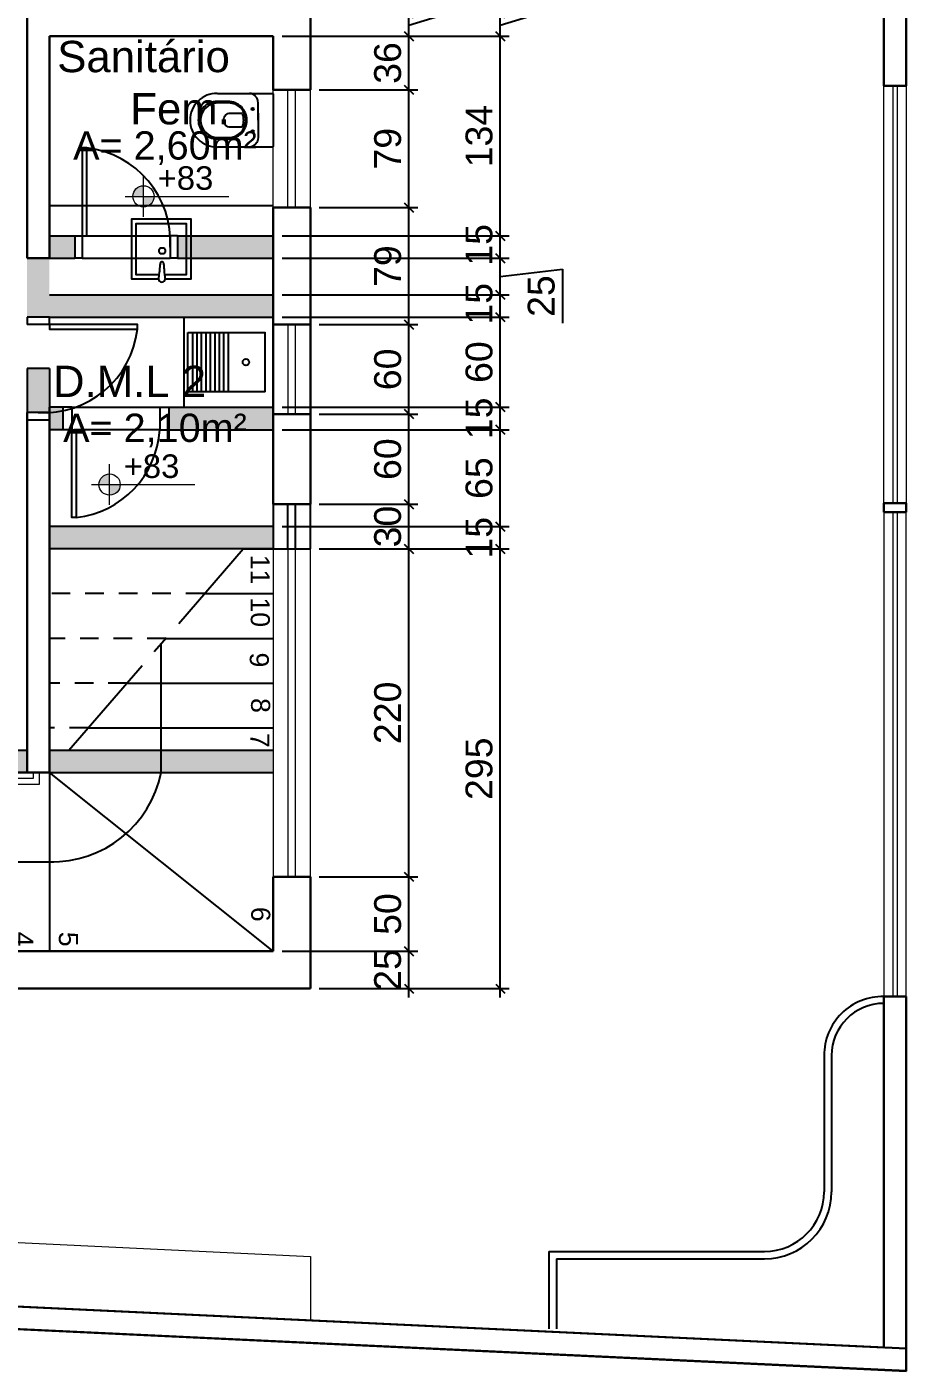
# Model space of a CAD drawing. Extents: x -165 to 197, y 154 to 653.
# Drawn here: x 129.18 to 135.08, y 452.86 to 461.88 of the extents above; entities that cross this region are included whole.
import ezdxf
from ezdxf.enums import TextEntityAlignment as Align

# ---------------------------------------------------------------- set-up
doc = ezdxf.new("R2010")
doc.units = 0
doc.header["$MEASUREMENT"] = 0
doc.header["$PDMODE"] = 3
doc.header["$PDSIZE"] = 0.1
for name, pattern in [('CENTER2', [1.125, 0.75, -0.125, 0.125, -0.125]), ('DASHED', [15, 12, -3]), ('HIDDEN', [0.375, 0.25, -0.125]), ('HIDDEN2', [4.7625, 3.175, -1.5875])]:
    doc.linetypes.add(name, pattern=pattern)
doc.layers.get('0').update_dxf_attribs({"linetype": 'CONTINUOUS'})
doc.layers.get('DEFPOINTS').update_dxf_attribs({"linetype": 'CONTINUOUS'})
for name, color, linetype, lineweight in [('AIT-ESQUADRIA 34', 252, 'CONTINUOUS', 15), ('AIT-LAYOUT', 9, 'CONTINUOUS', 13), ('AIT-PAREDE', 4, 'CONTINUOUS', 30), ('construir', 1, 'CONTINUOUS', 25), ('COTA de NIVEL', 12, 'CONTINUOUS', 20), ('DEMOLIR', 40, 'CONTINUOUS', 25), ('FINA', 251, 'CONTINUOUS', 15), ('FININHA', 251, 'CONTINUOUS', 25), ('LAYOUT', 251, 'CONTINUOUS', 25), ('TEXTO-190', 190, 'CONTINUOUS', 20)]:
    doc.layers.add(name, color=color, linetype=linetype, lineweight=lineweight)
for name, color, linetype in [('AIT-PORTAS', 2, 'CONTINUOUS'), ('COTA MODIF', 172, 'CONTINUOUS'), ('PROJECAO', 5, 'HIDDEN2'), ('TEXTO', 190, 'CONTINUOUS')]:
    doc.layers.add(name, color=color, linetype=linetype)
doc.styles.add('ARIAL', font='ARIAL.TTF', dxfattribs={"height": 0.18})
doc.styles.add('cota25', font='ARIAL.TTF', dxfattribs={"height": 0.06})
doc.dimstyles.new('Copy of ISO-25', dxfattribs={"dimtxt": 0.18, "dimasz": 0.06, "dimexe": 0.06, "dimexo": 0.06, "dimgap": 0.05, "dimtad": 1, "dimdec": 0, "dimlfac": 100, "dimdsep": 46, "dimtxsty": 'ARIAL', "dimblk1": 'OBLIQUE', "dimblk2": 'OBLIQUE', "dimsah": 1, "dimcen": 2.5, "dimdle": 0.06, "dimclrd": 256, "dimclre": 256, "dimclrt": 256, "dimadec": 0, "dimazin": 0, "dimtfac": 1, "dimtdec": 0, "dimtmove": 1, "dimatfit": 3, "dimldrblk": 'OBLIQUE', "dimfxl": 0, "dimtolj": 1, "dimtzin": 0, "dimlwd": -1, "dimlwe": -1, "dimarcsym": 0})

# ---------------------------------------------------------------- blocks, each defined once
blk = doc.blocks.new('P12_p')
for points in [[(0.18, -0.373), (0.18, -0.005, 0.414214), (0.175, 0), (-0.175, 0, 0.414214), (-0.18, -0.005), (-0.18, -0.373)], [(0, -0.1), (-0.1169, -0.1, 0.392054), (-0.18, -0.1585)], [(0, -0.1), (0.1169, -0.1, -0.392054), (0.18, -0.1585)], [(0.18, -0.3748, -0.417143), (0, -0.5566, -0.417143), (-0.18, -0.3748)]]:
    blk.add_lwpolyline(points, format="xyb")
for points in [[(0.1253, -0.3014), (0.1253, -0.3766, -0.414214), (0, -0.5018, -0.414214), (-0.1253, -0.3766), (-0.1253, -0.3014, -0.414214), (0, -0.1761, -0.414214)], [(-0.075, -0.1291, 1), (-0.075, -0.1441, 1)], [(0.075, -0.1291, 1), (0.075, -0.1441, 1)], [(0, -0.1822, -0.001847), (0.0009, -0.1822, -0.412019), (0.1153, -0.2974), (0.1153, -0.3716, -0.414112), (0, -0.4869, -0.414112), (-0.1153, -0.3716), (-0.1153, -0.2974, -0.412019), (-0.0009, -0.1822, -0.001847)], [(0, -0.1993, 0.08973), (-0.048, -0.208), (-0.048, -0.2841, 0.414214), (0, -0.3321, 0.414214), (0.048, -0.2841), (0.048, -0.208, 0.08973)]]:
    blk.add_lwpolyline(points, format="xyb", close=True)
at = {"linetype": 'DASHED', "ltscale": 0.24}
blk.add_lwpolyline([(0.048, -0.1), (0, -0.1)], dxfattribs=at)
blk = doc.blocks.new('_OBLIQUE')
at = {"color": 0, "linetype": 'ByBlock'}
blk.add_line((-0.5, -0.5), (0.5, 0.5), dxfattribs=at)
blk = doc.blocks.new('*D495')
at = {"layer": 'COTA MODIF'}
for p, q in [((131.7448, 455.3671), (131.7448, 455.7371)), ((130.8936, 455.6771), (131.8048, 455.6771)), ((131.1436, 455.4271), (131.8048, 455.4271))]:
    blk.add_line(p, q, dxfattribs=at)
at = {"layer": 'DEFPOINTS', "color": 0}
for p in [(130.8336, 455.6771, 1646.9354), (131.7448, 455.6771), (131.0836, 455.4271, 1646.9354)]:
    blk.add_point(p, dxfattribs=at)
at = {"layer": 'COTA MODIF', "xscale": 0.06, "yscale": 0.06, "zscale": 0.06}
for p, rotation in [((131.7448, 455.6771), 90), ((131.7448, 455.4271), 270)]:
    blk.add_blockref('_OBLIQUE', p, dxfattribs=dict(at, rotation=rotation))
at = {"layer": 'COTA MODIF', "insert": (131.6029, 455.5521), "char_height": 0.18, "attachment_point": 5, "rotation": 90, "style": 'ARIAL'}
blk.add_mtext('\\A1;25', dxfattribs=at)
blk = doc.blocks.new('*D496')
at = {"layer": 'COTA MODIF'}
for p, q in [((131.7448, 455.6171), (131.7448, 456.2371)), ((131.1436, 456.1771), (131.8048, 456.1771)), ((130.8936, 455.6771), (131.8048, 455.6771))]:
    blk.add_line(p, q, dxfattribs=at)
at = {"layer": 'DEFPOINTS', "color": 0}
for p in [(131.0836, 456.1771, 1646.9354), (131.7448, 456.1771), (130.8336, 455.6771, 1646.9354)]:
    blk.add_point(p, dxfattribs=at)
at = {"layer": 'COTA MODIF', "xscale": 0.06, "yscale": 0.06, "zscale": 0.06}
for p, rotation in [((131.7448, 456.1771), 90), ((131.7448, 455.6771), 270)]:
    blk.add_blockref('_OBLIQUE', p, dxfattribs=dict(at, rotation=rotation))
at = {"layer": 'COTA MODIF', "insert": (131.6029, 455.9271), "char_height": 0.18, "attachment_point": 5, "rotation": 90, "style": 'ARIAL'}
blk.add_mtext('\\A1;50', dxfattribs=at)
blk = doc.blocks.new('*D497')
at = {"layer": 'COTA MODIF'}
for p, q in [((131.1436, 458.3771), (131.8048, 458.3771)), ((131.7448, 456.1171), (131.7448, 458.4371)), ((131.1436, 456.1771), (131.8048, 456.1771))]:
    blk.add_line(p, q, dxfattribs=at)
at = {"layer": 'DEFPOINTS', "color": 0}
for p in [(131.0836, 458.3771, 1646.9354), (131.7448, 458.3771), (131.0836, 456.1771, 1646.9354)]:
    blk.add_point(p, dxfattribs=at)
at = {"layer": 'COTA MODIF', "xscale": 0.06, "yscale": 0.06, "zscale": 0.06}
for p, rotation in [((131.7448, 458.3771), 90), ((131.7448, 456.1771), 270)]:
    blk.add_blockref('_OBLIQUE', p, dxfattribs=dict(at, rotation=rotation))
at = {"layer": 'COTA MODIF', "insert": (131.6029, 457.2771), "char_height": 0.18, "attachment_point": 5, "rotation": 90, "style": 'ARIAL'}
blk.add_mtext('\\A1;220', dxfattribs=at)
blk = doc.blocks.new('*D498')
at = {"layer": 'COTA MODIF'}
for p, q in [((131.7448, 458.3171), (131.7448, 458.7371)), ((131.1436, 458.6771), (131.8048, 458.6771)), ((131.1436, 458.3771), (131.8048, 458.3771))]:
    blk.add_line(p, q, dxfattribs=at)
at = {"layer": 'DEFPOINTS', "color": 0}
for p in [(131.0836, 458.6771, 1646.9354), (131.7448, 458.6771), (131.0836, 458.3771, 1646.9354)]:
    blk.add_point(p, dxfattribs=at)
at = {"layer": 'COTA MODIF', "xscale": 0.06, "yscale": 0.06, "zscale": 0.06}
for p, rotation in [((131.7448, 458.6771), 90), ((131.7448, 458.3771), 270)]:
    blk.add_blockref('_OBLIQUE', p, dxfattribs=dict(at, rotation=rotation))
at = {"layer": 'COTA MODIF', "insert": (131.6028, 458.5271), "char_height": 0.18, "attachment_point": 5, "rotation": 90, "style": 'ARIAL'}
blk.add_mtext('\\A1;30', dxfattribs=at)
blk = doc.blocks.new('*D499')
at = {"layer": 'COTA MODIF'}
for p, q in [((131.7448, 458.6171), (131.7448, 459.3418)), ((131.1436, 459.2818), (131.8048, 459.2818)), ((131.1436, 458.6771), (131.8048, 458.6771))]:
    blk.add_line(p, q, dxfattribs=at)
at = {"layer": 'DEFPOINTS', "color": 0}
for p in [(131.0836, 459.2818, 1646.9354), (131.7448, 459.2818), (131.0836, 458.6771, 1646.9354)]:
    blk.add_point(p, dxfattribs=at)
at = {"layer": 'COTA MODIF', "xscale": 0.06, "yscale": 0.06, "zscale": 0.06}
for p, rotation in [((131.7448, 459.2818), 90), ((131.7448, 458.6771), 270)]:
    blk.add_blockref('_OBLIQUE', p, dxfattribs=dict(at, rotation=rotation))
at = {"layer": 'COTA MODIF', "insert": (131.6029, 458.9794), "char_height": 0.18, "attachment_point": 5, "rotation": 90, "style": 'ARIAL'}
blk.add_mtext('\\A1;60', dxfattribs=at)
blk = doc.blocks.new('*D500')
at = {"layer": 'COTA MODIF'}
for p, q in [((131.1436, 459.8818), (131.8048, 459.8818)), ((131.7448, 459.2218), (131.7448, 459.9418)), ((131.1436, 459.2818), (131.8048, 459.2818))]:
    blk.add_line(p, q, dxfattribs=at)
at = {"layer": 'DEFPOINTS', "color": 0}
for p in [(131.0836, 459.8818, 1646.9354), (131.7448, 459.8818), (131.0836, 459.2818, 1646.9354)]:
    blk.add_point(p, dxfattribs=at)
at = {"layer": 'COTA MODIF', "xscale": 0.06, "yscale": 0.06, "zscale": 0.06}
for p, rotation in [((131.7448, 459.8818), 90), ((131.7448, 459.2818), 270)]:
    blk.add_blockref('_OBLIQUE', p, dxfattribs=dict(at, rotation=rotation))
at = {"layer": 'COTA MODIF', "insert": (131.6029, 459.5818), "char_height": 0.18, "attachment_point": 5, "rotation": 90, "style": 'ARIAL'}
blk.add_mtext('\\A1;60', dxfattribs=at)
blk = doc.blocks.new('*D501')
at = {"layer": 'COTA MODIF'}
for p, q in [((131.7448, 459.8218), (131.7448, 460.7271)), ((131.1436, 460.6671), (131.8048, 460.6671)), ((131.1436, 459.8818), (131.8048, 459.8818))]:
    blk.add_line(p, q, dxfattribs=at)
at = {"layer": 'DEFPOINTS', "color": 0}
for p in [(131.0836, 460.6671, 1646.9354), (131.7448, 460.6671), (131.0836, 459.8818, 1646.9354)]:
    blk.add_point(p, dxfattribs=at)
at = {"layer": 'COTA MODIF', "xscale": 0.06, "yscale": 0.06, "zscale": 0.06}
for p, rotation in [((131.7448, 460.6671), 90), ((131.7448, 459.8818), 270)]:
    blk.add_blockref('_OBLIQUE', p, dxfattribs=dict(at, rotation=rotation))
at = {"layer": 'COTA MODIF', "insert": (131.6029, 460.2744), "char_height": 0.18, "attachment_point": 5, "rotation": 90, "style": 'ARIAL'}
blk.add_mtext('\\A1;79', dxfattribs=at)
blk = doc.blocks.new('*D502')
at = {"layer": 'COTA MODIF'}
for p, q in [((131.7448, 460.6071), (131.7448, 461.5171)), ((131.1436, 461.4571), (131.8048, 461.4571)), ((131.1436, 460.6671), (131.8048, 460.6671))]:
    blk.add_line(p, q, dxfattribs=at)
at = {"layer": 'DEFPOINTS', "color": 0}
for p in [(131.0836, 461.4571, 1646.9354), (131.7448, 461.4571), (131.0836, 460.6671, 1646.9354)]:
    blk.add_point(p, dxfattribs=at)
at = {"layer": 'COTA MODIF', "xscale": 0.06, "yscale": 0.06, "zscale": 0.06}
for p, rotation in [((131.7448, 461.4571), 90), ((131.7448, 460.6671), 270)]:
    blk.add_blockref('_OBLIQUE', p, dxfattribs=dict(at, rotation=rotation))
at = {"layer": 'COTA MODIF', "insert": (131.6029, 461.0621), "char_height": 0.18, "attachment_point": 5, "rotation": 90, "style": 'ARIAL'}
blk.add_mtext('\\A1;79', dxfattribs=at)
blk = doc.blocks.new('*D503')
at = {"layer": 'COTA MODIF'}
for p, q in [((131.7448, 461.3971), (131.7448, 461.8771)), ((130.8936, 461.8171), (131.8048, 461.8171)), ((131.1436, 461.4571), (131.8048, 461.4571))]:
    blk.add_line(p, q, dxfattribs=at)
at = {"layer": 'DEFPOINTS', "color": 0}
for p in [(130.8336, 461.8171, 1646.9354), (131.7448, 461.8171), (131.0836, 461.4571, 1646.9354)]:
    blk.add_point(p, dxfattribs=at)
at = {"layer": 'COTA MODIF', "xscale": 0.06, "yscale": 0.06, "zscale": 0.06}
for p, rotation in [((131.7448, 461.8171), 90), ((131.7448, 461.4571), 270)]:
    blk.add_blockref('_OBLIQUE', p, dxfattribs=dict(at, rotation=rotation))
at = {"layer": 'COTA MODIF', "insert": (131.6028, 461.6371), "char_height": 0.18, "attachment_point": 5, "rotation": 90, "style": 'ARIAL'}
blk.add_mtext('\\A1;36', dxfattribs=at)
blk = doc.blocks.new('*D504')
at = {"layer": 'COTA MODIF'}
for p, q in [((132.1555, 462.0153), (132.1555, 462.3576)), ((130.8936, 461.9671), (131.8048, 461.9671)), ((131.7448, 461.7571), (131.7448, 462.0271)), ((131.7448, 461.8921), (132.1555, 462.0153)), ((130.8936, 461.8171), (131.8048, 461.8171))]:
    blk.add_line(p, q, dxfattribs=at)
at = {"layer": 'DEFPOINTS', "color": 0}
for p in [(130.8336, 461.9671, 1646.9354), (131.7448, 461.9671), (130.8336, 461.8171, 1646.9354)]:
    blk.add_point(p, dxfattribs=at)
at = {"layer": 'COTA MODIF', "xscale": 0.06, "yscale": 0.06, "zscale": 0.06}
for p, rotation in [((131.7448, 461.9671), 90), ((131.7448, 461.8171), 270)]:
    blk.add_blockref('_OBLIQUE', p, dxfattribs=dict(at, rotation=rotation))
at = {"layer": 'COTA MODIF', "insert": (132.0136, 462.1864), "char_height": 0.18, "attachment_point": 5, "rotation": 90, "style": 'ARIAL'}
blk.add_mtext('\\A1;15', dxfattribs=at)
blk = doc.blocks.new('*D513')
at = {"layer": 'COTA MODIF'}
for p, q in [((131.8048, 458.3771), (132.4179, 458.3771)), ((132.3579, 455.3671), (132.3579, 458.4371)), ((131.8048, 455.4271), (132.4179, 455.4271))]:
    blk.add_line(p, q, dxfattribs=at)
at = {"layer": 'DEFPOINTS', "color": 0}
for p in [(131.7448, 458.3771), (132.3579, 458.3771), (131.7448, 455.4271)]:
    blk.add_point(p, dxfattribs=at)
at = {"layer": 'COTA MODIF', "xscale": 0.06, "yscale": 0.06, "zscale": 0.06}
for p, rotation in [((132.3579, 458.3771), 90), ((132.3579, 455.4271), 270)]:
    blk.add_blockref('_OBLIQUE', p, dxfattribs=dict(at, rotation=rotation))
at = {"layer": 'COTA MODIF', "insert": (132.216, 456.9021), "char_height": 0.18, "attachment_point": 5, "rotation": 90, "style": 'ARIAL'}
blk.add_mtext('\\A1;295', dxfattribs=at)
blk = doc.blocks.new('*D514')
at = {"layer": 'COTA MODIF'}
for p, q in [((132.3579, 458.3171), (132.3579, 458.5871)), ((130.8936, 458.5271), (132.4179, 458.5271)), ((131.8048, 458.3771), (132.4179, 458.3771))]:
    blk.add_line(p, q, dxfattribs=at)
at = {"layer": 'DEFPOINTS', "color": 0}
for p in [(130.8336, 458.5271, 1646.9354), (132.3579, 458.5271), (131.7448, 458.3771)]:
    blk.add_point(p, dxfattribs=at)
at = {"layer": 'COTA MODIF', "xscale": 0.06, "yscale": 0.06, "zscale": 0.06}
for p, rotation in [((132.3579, 458.5271), 90), ((132.3579, 458.3771), 270)]:
    blk.add_blockref('_OBLIQUE', p, dxfattribs=dict(at, rotation=rotation))
at = {"layer": 'COTA MODIF', "insert": (132.216, 458.4521), "char_height": 0.18, "attachment_point": 5, "rotation": 90, "style": 'ARIAL'}
blk.add_mtext('\\A1;15', dxfattribs=at)
blk = doc.blocks.new('*D515')
at = {"layer": 'COTA MODIF'}
for p, q in [((130.8936, 459.1771), (132.4179, 459.1771)), ((132.3579, 458.4671), (132.3579, 459.2371))]:
    blk.add_line(p, q, dxfattribs=at)
at = {"layer": 'DEFPOINTS', "color": 0}
for p in [(130.8336, 459.1771, 1646.9354), (132.3579, 459.1771), (132.3579, 458.5271)]:
    blk.add_point(p, dxfattribs=at)
at = {"layer": 'COTA MODIF', "xscale": 0.06, "yscale": 0.06, "zscale": 0.06}
for p, rotation in [((132.3579, 459.1771), 90), ((132.3579, 458.5271), 270)]:
    blk.add_blockref('_OBLIQUE', p, dxfattribs=dict(at, rotation=rotation))
at = {"layer": 'COTA MODIF', "insert": (132.216, 458.8521), "char_height": 0.18, "attachment_point": 5, "rotation": 90, "style": 'ARIAL'}
blk.add_mtext('\\A1;65', dxfattribs=at)
blk = doc.blocks.new('*D516')
at = {"layer": 'COTA MODIF'}
for p, q in [((132.3579, 459.1171), (132.3579, 459.3892)), ((130.8936, 459.3292), (132.4179, 459.3292)), ((130.8936, 459.1771), (132.4179, 459.1771))]:
    blk.add_line(p, q, dxfattribs=at)
at = {"layer": 'DEFPOINTS', "color": 0}
for p in [(130.8336, 459.3292, 1646.9354), (132.3579, 459.3292), (130.8336, 459.1771, 1646.9354)]:
    blk.add_point(p, dxfattribs=at)
at = {"layer": 'COTA MODIF', "xscale": 0.06, "yscale": 0.06, "zscale": 0.06}
for p, rotation in [((132.3579, 459.3292), 90), ((132.3579, 459.1771), 270)]:
    blk.add_blockref('_OBLIQUE', p, dxfattribs=dict(at, rotation=rotation))
at = {"layer": 'COTA MODIF', "insert": (132.216, 459.2531), "char_height": 0.18, "attachment_point": 5, "rotation": 90, "style": 'ARIAL'}
blk.add_mtext('\\A1;15', dxfattribs=at)
blk = doc.blocks.new('*D517')
at = {"layer": 'COTA MODIF'}
for p, q in [((132.3579, 459.2692), (132.3579, 459.9918)), ((130.8936, 459.9318), (132.4179, 459.9318)), ((130.8936, 459.3292), (132.4179, 459.3292))]:
    blk.add_line(p, q, dxfattribs=at)
at = {"layer": 'DEFPOINTS', "color": 0}
for p in [(130.8336, 459.9318, 1646.9354), (132.3579, 459.9318), (130.8336, 459.3292, 1646.9354)]:
    blk.add_point(p, dxfattribs=at)
at = {"layer": 'COTA MODIF', "xscale": 0.06, "yscale": 0.06, "zscale": 0.06}
for p, rotation in [((132.3579, 459.9318), 90), ((132.3579, 459.3292), 270)]:
    blk.add_blockref('_OBLIQUE', p, dxfattribs=dict(at, rotation=rotation))
at = {"layer": 'COTA MODIF', "insert": (132.216, 459.6305), "char_height": 0.18, "attachment_point": 5, "rotation": 90, "style": 'ARIAL'}
blk.add_mtext('\\A1;60', dxfattribs=at)
blk = doc.blocks.new('*D518')
at = {"layer": 'COTA MODIF'}
for p, q in [((130.8936, 460.0818), (132.4179, 460.0818)), ((132.3579, 459.8718), (132.3579, 460.1418)), ((130.8936, 459.9318), (132.4179, 459.9318))]:
    blk.add_line(p, q, dxfattribs=at)
at = {"layer": 'DEFPOINTS', "color": 0}
for p in [(130.8336, 460.0818, 1646.9354), (132.3579, 460.0818), (130.8336, 459.9318, 1646.9354)]:
    blk.add_point(p, dxfattribs=at)
at = {"layer": 'COTA MODIF', "xscale": 0.06, "yscale": 0.06, "zscale": 0.06}
for p, rotation in [((132.3579, 460.0818), 90), ((132.3579, 459.9318), 270)]:
    blk.add_blockref('_OBLIQUE', p, dxfattribs=dict(at, rotation=rotation))
at = {"layer": 'COTA MODIF', "insert": (132.216, 460.0218), "char_height": 0.18, "attachment_point": 5, "rotation": 90, "style": 'ARIAL'}
blk.add_mtext('\\A1;15', dxfattribs=at)
blk = doc.blocks.new('*D519')
at = {"layer": 'COTA MODIF'}
for p, q in [((132.3579, 460.0218), (132.3579, 460.3871)), ((130.8936, 460.3271), (132.4179, 460.3271)), ((132.3579, 460.2044), (132.775, 460.2544)), ((132.775, 460.2544), (132.775, 459.8922)), ((130.8936, 460.0818), (132.4179, 460.0818))]:
    blk.add_line(p, q, dxfattribs=at)
at = {"layer": 'DEFPOINTS', "color": 0}
for p in [(130.8336, 460.3271, 1646.9354), (132.3579, 460.3271), (130.8336, 460.0818, 1646.9354)]:
    blk.add_point(p, dxfattribs=at)
at = {"layer": 'COTA MODIF', "xscale": 0.06, "yscale": 0.06, "zscale": 0.06}
for p, rotation in [((132.3579, 460.3271), 90), ((132.3579, 460.0818), 270)]:
    blk.add_blockref('_OBLIQUE', p, dxfattribs=dict(at, rotation=rotation))
at = {"layer": 'COTA MODIF', "insert": (132.6331, 460.0733), "char_height": 0.18, "attachment_point": 5, "rotation": 90, "style": 'ARIAL'}
blk.add_mtext('\\A1;25', dxfattribs=at)
blk = doc.blocks.new('*D520')
at = {"layer": 'COTA MODIF'}
for p, q in [((132.3579, 460.2671), (132.3579, 460.5371)), ((130.8936, 460.4771), (132.4179, 460.4771)), ((130.8936, 460.3271), (132.4179, 460.3271))]:
    blk.add_line(p, q, dxfattribs=at)
at = {"layer": 'DEFPOINTS', "color": 0}
for p in [(130.8336, 460.4771, 1646.9354), (132.3579, 460.4771), (130.8336, 460.3271, 1646.9354)]:
    blk.add_point(p, dxfattribs=at)
at = {"layer": 'COTA MODIF', "xscale": 0.06, "yscale": 0.06, "zscale": 0.06}
for p, rotation in [((132.3579, 460.4771), 90), ((132.3579, 460.3271), 270)]:
    blk.add_blockref('_OBLIQUE', p, dxfattribs=dict(at, rotation=rotation))
at = {"layer": 'COTA MODIF', "insert": (132.216, 460.4171), "char_height": 0.18, "attachment_point": 5, "rotation": 90, "style": 'ARIAL'}
blk.add_mtext('\\A1;15', dxfattribs=at)
blk = doc.blocks.new('*D521')
at = {"layer": 'COTA MODIF'}
for p, q in [((132.3579, 460.4171), (132.3579, 461.8771)), ((130.8936, 461.8171), (132.4179, 461.8171)), ((130.8936, 460.4771), (132.4179, 460.4771))]:
    blk.add_line(p, q, dxfattribs=at)
at = {"layer": 'DEFPOINTS', "color": 0}
for p in [(130.8336, 461.8171, 1646.9354), (132.3579, 461.8171), (130.8336, 460.4771, 1646.9354)]:
    blk.add_point(p, dxfattribs=at)
at = {"layer": 'COTA MODIF', "xscale": 0.06, "yscale": 0.06, "zscale": 0.06}
for p, rotation in [((132.3579, 461.8171), 90), ((132.3579, 460.4771), 270)]:
    blk.add_blockref('_OBLIQUE', p, dxfattribs=dict(at, rotation=rotation))
at = {"layer": 'COTA MODIF', "insert": (132.2159, 461.1471), "char_height": 0.18, "attachment_point": 5, "rotation": 90, "style": 'ARIAL'}
blk.add_mtext('\\A1;134', dxfattribs=at)
blk = doc.blocks.new('*D522')
at = {"layer": 'COTA MODIF'}
for p, q in [((132.7686, 462.0153), (132.7686, 462.3576)), ((130.8936, 461.9671), (132.4179, 461.9671)), ((132.3579, 461.7571), (132.3579, 462.0271)), ((132.3579, 461.8921), (132.7686, 462.0153)), ((130.8936, 461.8171), (132.4179, 461.8171))]:
    blk.add_line(p, q, dxfattribs=at)
at = {"layer": 'DEFPOINTS', "color": 0}
for p in [(130.8336, 461.9671, 1646.9354), (132.3579, 461.9671), (130.8336, 461.8171, 1646.9354)]:
    blk.add_point(p, dxfattribs=at)
at = {"layer": 'COTA MODIF', "xscale": 0.06, "yscale": 0.06, "zscale": 0.06}
for p, rotation in [((132.3579, 461.9671), 90), ((132.3579, 461.8171), 270)]:
    blk.add_blockref('_OBLIQUE', p, dxfattribs=dict(at, rotation=rotation))
at = {"layer": 'COTA MODIF', "insert": (132.6267, 462.1864), "char_height": 0.18, "attachment_point": 5, "rotation": 90, "style": 'ARIAL'}
blk.add_mtext('\\A1;15', dxfattribs=at)

msp = doc.modelspace()

# ---------------------------------------------------------------- hatches: boundary and pattern name
at = {"layer": 'construir'}
h = msp.add_hatch(color=256, dxfattribs=at)
h.paths.add_polyline_path([(129.3336, 460.3271), (129.1836, 460.3271), (129.1836, 459.9318), (129.3336, 459.9318)])
h.paths.add_polyline_path([(130.2836, 460.0818), (129.3336, 460.0818), (129.3336, 459.9318), (130.2836, 459.9318)])
for points in [[(130.8336, 460.0818), (130.2836, 460.0818), (130.2836, 459.9318), (130.8336, 459.9318)], [(130.8336, 458.5271), (129.3336, 458.5271), (129.3336, 458.3771), (130.8336, 458.3771)]]:
    msp.add_hatch(color=256, dxfattribs=at).paths.add_polyline_path(points)
h = msp.add_hatch(color=256, dxfattribs=at)
h.paths.add_polyline_path([(125.5151, 460.0271), (124.8136, 460.0271), (124.8136, 459.8771), (125.5151, 459.8771)])
h.paths.add_polyline_path([(125.4296, 456.8271), (124.8136, 456.8271), (124.8136, 456.6771), (125.4296, 456.6771)])
h.paths.add_polyline_path([(126.432, 456.8771), (129.1836, 456.8771), (129.1836, 457.0271), (126.5828, 457.0271), (127.2247, 457.6657), (127.119, 457.772), (126.4636, 457.1201), (126.4636, 458.0486), (126.3136, 458.0486), (126.3136, 456.9708), (126.1691, 456.8271), (126.1296, 456.8271), (126.1296, 456.6772), (126.231, 456.6772)])
at = {"layer": 'COTA de NIVEL', "linetype": 'Continuous'}
h = msp.add_hatch(color=256, dxfattribs=at)
h.paths.add_polyline_path([(129.9645, 460.7422), (129.9645, 460.8135, 0.414214), (129.8932, 460.7422)])
h.paths.add_polyline_path([(129.9645, 460.7422), (129.9645, 460.6709, 0.414214), (130.0358, 460.7422)])
h = msp.add_hatch(color=256, dxfattribs=at)
h.paths.add_polyline_path([(129.7368, 458.809), (129.7368, 458.8803, 0.414214), (129.6655, 458.809)])
h.paths.add_polyline_path([(129.7368, 458.809), (129.7368, 458.7376, 0.414214), (129.8081, 458.809)])
at = {"layer": 'DEMOLIR'}
h = msp.add_hatch(color=256, dxfattribs=at)
h.paths.add_polyline_path([(130.8336, 460.4771), (130.2836, 460.4771), (130.2836, 460.3271), (130.8336, 460.3271)])
h.paths.add_polyline_path([(130.2836, 460.4771), (130.1936, 460.4771), (130.1936, 460.3271), (130.2836, 460.3271)])
h.paths.add_polyline_path([(129.5036, 460.4771), (129.3336, 460.4771), (129.3336, 460.3271), (129.5036, 460.3271)])
msp.add_hatch(color=256, dxfattribs=at).paths.add_polyline_path([(129.3336, 459.5871), (129.1836, 459.5871), (129.1836, 459.2918), (129.3336, 459.2918), (129.3336, 459.3271), (129.3336, 459.4571)])
h = msp.add_hatch(color=256, dxfattribs=at)
h.paths.add_polyline_path([(130.8336, 459.3271), (130.1336, 459.3271), (130.1336, 459.1771), (130.8336, 459.1771)])
h.paths.add_polyline_path([(129.4236, 459.3037, -0.03599), (129.3336, 459.2918), (129.3336, 459.2418), (129.3336, 459.1771), (129.4236, 459.1771)])
h.paths.add_polyline_path([(129.4236, 459.3271), (129.3336, 459.3271), (129.3336, 459.2918, 0.03599), (129.4236, 459.3037)])
h = msp.add_hatch(color=256, dxfattribs=at)
h.paths.add_polyline_path([(130.8336, 457.0271), (130.0836, 457.0271), (130.0836, 456.8771), (130.8336, 456.8771)])
h.paths.add_polyline_path([(130.0836, 457.0271), (129.3336, 457.0271), (129.3336, 456.8771), (130.0836, 456.8771)])

# ---------------------------------------------------------------- linework, layer by layer
at = {"layer": 'AIT-ESQUADRIA 34', "color": 9}
for p, q in [((130.8336, 460.6671), (130.8336, 461.4571)), ((130.9336, 460.6671), (130.9336, 461.4571)), ((130.9836, 460.6671), (130.9836, 461.4571)), ((131.0836, 460.6671), (131.0836, 461.4571)), ((134.9297, 458.6842), (134.9297, 461.4842)), ((134.9297, 458.6842), (134.9297, 461.4842)), ((134.9897, 461.4842), (134.9897, 458.6842)), ((134.9897, 461.4842), (134.9897, 458.6842)), ((135.0197, 461.4842), (135.0197, 458.6842)), ((135.0197, 461.4842), (135.0197, 458.6842)), ((135.0797, 461.4842), (135.0797, 458.6842)), ((135.0797, 461.4842), (135.0797, 458.6842)), ((130.8336, 459.8818), (130.8336, 459.2818)), ((130.9336, 459.8818), (130.9336, 459.2818)), ((130.9836, 459.2818), (130.9836, 459.8818)), ((131.0836, 459.2818), (131.0836, 459.8818)), ((134.9297, 458.6242), (134.9296, 455.3742)), ((134.9297, 458.6242), (134.9296, 455.3742)), ((134.9897, 458.6242), (134.9897, 455.3742)), ((134.9897, 458.6242), (134.9897, 455.3742)), ((135.0197, 458.6242), (135.0197, 455.3742)), ((135.0197, 458.6242), (135.0197, 455.3742)), ((135.0797, 455.3742), (135.0797, 458.6242)), ((135.0797, 455.3742), (135.0797, 458.6242)), ((130.8336, 458.3771), (130.8336, 456.1771)), ((130.9336, 458.3771), (130.9336, 456.1771)), ((130.9836, 456.1771), (130.9836, 458.3771)), ((131.0836, 456.1771), (131.0836, 458.3771)), ((121.8336, 454.0659), (131.0836, 453.6306)), ((131.0836, 453.6306), (131.0836, 453.2001))]:
    msp.add_line(p, q, dxfattribs=at)
at = {"layer": 'AIT-LAYOUT', "lineweight": -2, "ltscale": 0.01}
msp.add_line((130.7795, 459.4308), (130.7795, 459.8308), dxfattribs=at)
at = {"layer": 'AIT-PAREDE'}
for p, q in [((131.0836, 462.822), (131.0836, 461.4571)), ((129.1836, 462.0171), (129.1836, 460.3271)), ((129.3336, 461.8171), (129.3336, 460.3271)), ((129.3336, 461.8171), (130.8336, 461.8171)), ((130.1336, 461.8171), (130.8336, 461.8171)), ((130.8336, 461.8171), (130.8336, 461.4571)), ((130.8336, 461.4571), (131.0836, 461.4571)), ((135.0797, 461.4842), (134.9297, 461.4842)), ((130.8336, 460.6671), (131.0836, 460.6671)), ((130.8336, 460.6671), (130.8336, 460.4771)), ((131.0836, 460.6671), (131.0836, 458.6771)), ((129.3336, 460.5371), (129.3336, 460.4771)), ((130.8336, 460.5371), (130.8336, 460.4771)), ((130.8336, 460.4771), (130.8336, 459.3271)), ((129.3336, 460.3271), (129.1836, 460.3271)), ((130.8336, 459.9318), (130.8336, 459.8818)), ((130.8336, 459.8818), (131.0836, 459.8818)), ((129.1836, 459.2918), (129.1836, 456.8771)), ((129.3336, 459.3271), (129.3336, 456.8771)), ((130.8336, 459.3271), (130.8336, 458.6771)), ((130.8336, 459.2818), (131.0836, 459.2818)), ((130.8336, 458.6771), (131.0836, 458.6771)), ((134.9297, 458.6842), (134.9297, 458.6242)), ((134.9897, 458.6842), (134.9297, 458.6842)), ((134.9297, 458.6842), (135.0797, 458.6842)), ((134.9297, 458.6842), (134.9297, 458.6242)), ((134.9897, 458.6842), (134.9297, 458.6842)), ((134.9297, 458.6842), (135.0797, 458.6842)), ((135.0797, 458.6242), (134.9297, 458.6242)), ((135.0797, 458.6242), (134.9297, 458.6242)), ((135.0797, 458.6842), (135.0797, 458.6242)), ((135.0797, 458.6842), (135.0797, 458.6242)), ((129.1836, 456.8771), (129.3336, 456.8771)), ((130.8336, 456.1771), (130.8336, 455.6771)), ((130.8336, 456.1771), (131.0836, 456.1771)), ((131.0836, 456.1771), (131.0836, 455.4271)), ((127.3936, 455.6771), (130.8336, 455.6771)), ((127.3936, 455.4271), (131.0836, 455.4271)), ((134.9296, 455.3742), (134.9297, 453.0192)), ((134.9296, 455.3742), (134.9297, 453.0192)), ((134.9297, 455.3742), (135.0797, 455.3742)), ((134.9297, 455.3742), (135.0797, 455.3742)), ((135.0797, 455.3742), (135.0797, 452.8606)), ((135.0797, 455.3742), (135.0797, 452.8606)), ((135.0797, 453.0121), (95.4297, 454.8851)), ((135.0797, 452.8606), (95.4297, 454.7336)), ((134.9297, 454.596), (134.9297, 453.0192)), ((134.9297, 454.596), (134.9297, 453.0192)), ((135.0797, 454.596), (135.0797, 452.8619)), ((135.0797, 454.596), (135.0797, 452.8619)), ((134.9297, 454.0402), (134.9297, 454.0402)), ((134.9297, 454.0402), (134.9297, 454.0402))]:
    msp.add_line(p, q, dxfattribs=at)
for points in [[(135.0797, 468.1928), (135.0797, 461.4842)], [(95.4297, 466.4113), (134.9297, 468.0365), (134.9297, 461.4842)], [(134.9297, 458.6842), (134.9297, 458.6242)], [(135.0797, 458.6842), (135.0797, 458.6242)], [(135.0797, 455.3742), (135.0797, 452.8619), (95.4297, 454.7278), (95.4297, 454.8851)], [(134.9297, 455.3742), (134.9297, 453.0192), (118.7797, 453.7821)]]:
    msp.add_lwpolyline(points, dxfattribs=at)
at = {"layer": 'AIT-PORTAS', "color": 9, "linetype": 'CENTER2'}
msp.add_line((129.4636, 457.0271), (130.6337, 458.3771), dxfattribs=at)
at = {"layer": 'AIT-PORTAS', "color": 9, "linetype": 'HIDDEN', "ltscale": 0.5}
for p, q in [((130.3737, 458.0771), (129.3336, 458.0771)), ((130.1137, 457.7771), (129.3336, 457.7771)), ((129.8536, 457.4771), (129.3336, 457.4771)), ((129.5936, 457.1771), (129.3336, 457.1771))]:
    msp.add_line(p, q, dxfattribs=at)
at = {"layer": 'AIT-PORTAS', "color": 9}
for p, q in [((129.1836, 456.8771), (128.1336, 456.8771)), ((129.3336, 456.8771), (129.3336, 455.6771)), ((130.8336, 455.6771), (129.3336, 456.8771)), ((134.5297, 454.9778), (134.5297, 454.0639)), ((134.5297, 454.9778), (134.5297, 454.0639)), ((134.5797, 454.9778), (134.5797, 454.0639)), ((134.5797, 454.9778), (134.5797, 454.0639)), ((132.6836, 453.6639), (132.6836, 453.1442)), ((132.6836, 453.6639), (134.1297, 453.6639)), ((132.6836, 453.6639), (132.6836, 453.1442)), ((132.6836, 453.6639), (134.1297, 453.6639)), ((132.7336, 453.6139), (132.7336, 453.1442)), ((132.7336, 453.6139), (134.1297, 453.6139)), ((132.7336, 453.6139), (132.7336, 453.1442)), ((132.7336, 453.6139), (134.1297, 453.6139))]:
    msp.add_line(p, q, dxfattribs=at)
for centre, radius, start, end in [((134.9235, 454.9803), 0.3939, 89.10456, 180.37089), ((134.9235, 454.9803), 0.3939, 89.10456, 180.37089), ((134.9297, 454.9778), 0.35, 90, 180), ((134.9297, 454.9778), 0.35, 90, 180), ((134.1297, 454.0639), 0.4, 270, 0), ((134.1297, 454.0639), 0.45, 270, 0), ((134.1297, 454.0639), 0.4, 270, 0), ((134.1297, 454.0639), 0.45, 270, 0)]:
    msp.add_arc(centre, radius, start, end, dxfattribs=at)
at = {"layer": 'construir'}
for p, q in [((129.3336, 460.6818), (130.8336, 460.6818)), ((130.0721, 460.2309), (130.0734, 460.2432)), ((130.0734, 460.2432), (130.0744, 460.2536)), ((130.0744, 460.2536), (130.0751, 460.2613)), ((130.0751, 460.2613), (130.0758, 460.2698)), ((130.0758, 460.2698), (130.0763, 460.2769)), ((130.0763, 460.2769), (130.0767, 460.2822)), ((130.0767, 460.2822), (130.0768, 460.2845)), ((130.0771, 460.2869), (130.0772, 460.2876)), ((130.0779, 460.2928), (130.0775, 460.2935)), ((130.0776, 460.2978), (130.0776, 460.2978)), ((130.0786, 460.2915), (130.0779, 460.2928)), ((130.0779, 460.2897), (130.0787, 460.2909)), ((130.0779, 460.2897), (130.0779, 460.2897)), ((130.0784, 460.299), (130.0786, 460.2992)), ((130.0787, 460.2909), (130.0786, 460.2915)), ((130.0802, 460.3005), (130.0811, 460.301)), ((130.0834, 460.3019), (130.0841, 460.3021)), ((130.0867, 460.3026), (130.0886, 460.3027)), ((130.0886, 460.3027), (130.0905, 460.3025)), ((130.0905, 460.3025), (130.0905, 460.3025)), ((130.0932, 460.302), (130.0939, 460.3019)), ((130.0962, 460.3009), (130.0971, 460.3003)), ((130.0986, 460.2913), (130.0984, 460.2908)), ((130.0984, 460.2908), (130.0986, 460.2905)), ((130.0993, 460.2926), (130.0986, 460.2913)), ((130.0987, 460.2991), (130.0989, 460.2989)), ((130.0997, 460.2933), (130.0993, 460.2926)), ((130.0993, 460.2895), (130.0993, 460.2895)), ((130.0997, 460.2976), (130.0997, 460.2976)), ((130.0999, 460.2874), (130.1, 460.2867)), ((130.1003, 460.2843), (130.1003, 460.282)), ((130.1003, 460.282), (130.1006, 460.2767)), ((130.1006, 460.2767), (130.101, 460.2696)), ((130.101, 460.2696), (130.1016, 460.261)), ((130.1016, 460.261), (130.1022, 460.2534)), ((130.1022, 460.2534), (130.1031, 460.2429)), ((130.1031, 460.2429), (130.1042, 460.2306)), ((130.0663, 460.1888), (130.0677, 460.1976)), ((130.0677, 460.1976), (130.0693, 460.2083)), ((130.0693, 460.2083), (130.0705, 460.2177)), ((130.0705, 460.2177), (130.0721, 460.2309)), ((130.1042, 460.2306), (130.1055, 460.2174)), ((130.1055, 460.2174), (130.1066, 460.208)), ((130.1066, 460.208), (130.108, 460.1972)), ((130.108, 460.1972), (130.1092, 460.189)), ((129.3336, 460.0818), (130.8336, 460.0818)), ((129.3336, 459.9318), (129.1836, 459.9318)), ((129.1836, 459.9318), (129.1836, 459.8818)), ((129.3336, 459.8818), (129.1836, 459.8818)), ((129.3336, 459.9318), (130.8336, 459.9318)), ((129.3336, 459.8818), (129.3336, 459.9318)), ((130.2368, 459.3292), (130.2368, 459.9318)), ((130.2613, 459.4308), (130.2613, 459.828)), ((130.2613, 459.828), (130.7795, 459.828)), ((130.2944, 459.4308), (130.2944, 459.8282)), ((130.3244, 459.4308), (130.3244, 459.8283)), ((130.3544, 459.4308), (130.3544, 459.8285)), ((130.3844, 459.4308), (130.3844, 459.8286)), ((130.4144, 459.4308), (130.4144, 459.8288)), ((130.4444, 459.4308), (130.4444, 459.829)), ((130.4744, 459.4308), (130.4744, 459.8291)), ((130.5044, 459.4308), (130.5044, 459.8293)), ((130.5344, 459.4308), (130.5344, 459.8294)), ((130.7795, 459.4308), (130.7795, 459.8308)), ((130.7795, 459.4308), (130.2613, 459.4308)), ((129.3336, 459.2918), (129.1836, 459.2918)), ((130.2368, 459.3292), (130.8336, 459.3292)), ((129.3336, 459.2418), (129.1836, 459.2418)), ((130.8336, 458.6771), (130.8336, 458.3771)), ((130.9336, 458.3771), (130.9336, 458.6771)), ((130.9836, 458.3771), (130.9836, 458.6771)), ((131.0836, 458.3771), (131.0836, 458.6771)), ((130.8336, 458.5271), (129.3336, 458.5271)), ((130.8336, 458.3771), (129.3336, 458.3771)), ((130.8336, 458.3771), (131.0836, 458.3771)), ((126.5828, 457.0271), (129.1836, 457.0271)), ((126.432, 456.8771), (129.1836, 456.8771))]:
    msp.add_line(p, q, dxfattribs=at)
for points in [[(130.1092, 460.1889), (130.2836, 460.1889), (130.2836, 460.5889), (129.8836, 460.5889), (129.8836, 460.1889), (130.0663, 460.1889)], [(130.1054, 460.2189), (130.2536, 460.2189), (130.2536, 460.5589), (129.9136, 460.5589), (129.9136, 460.2189), (130.0706, 460.2189)]]:
    msp.add_lwpolyline(points, dxfattribs=at)
msp.add_lwpolyline([(129.9236, 459.8518), (129.9236, 459.8818), (129.3336, 459.8818), (129.3336, 459.8518)], close=True, dxfattribs=at)
for centre, radius in [((130.0895, 460.377), 0.0209), ((130.6519, 459.6301), 0.0218)]:
    msp.add_circle(centre, radius, dxfattribs=at)
for centre, radius, start, end in [((130.0964, 460.2835), 0.0196, 170.03463, 177.19225), ((130.0816, 460.2956), 0.00454, 170.11433, 188.94011), ((130.082, 460.2955), 0.00495, 152.82463, 170.11392), ((130.082, 460.2957), 0.00495, 188.94315, 206.22718), ((130.0976, 460.284), 0.0207, 166.9984, 170.03766), ((130.0803, 460.288), 0.00293, 145.79253, 166.99756), ((130.0825, 460.2953), 0.00554, 137.03836, 152.82981), ((130.0837, 460.2945), 0.00701, 120.53694, 137.05816), ((130.0846, 460.2951), 0.00687, 110.00084, 120.57664), ((130.0872, 460.2878), 0.0146, 105.01897, 109.99953), ((130.0879, 460.2879), 0.0147, 94.62764, 105.00598), ((130.0891, 460.2876), 0.015, 74.18058, 84.45523), ((130.0899, 460.2878), 0.0146, 69.1807, 74.19722), ((130.0926, 460.2949), 0.00701, 58.7578, 69.17951), ((130.0934, 460.2942), 0.00716, 42.48812, 58.7917), ((129.5489, 459.9248), 0.6603, 33.53093, 33.63565), ((130.0948, 460.2952), 0.00548, 26.48467, 42.48053), ((130.0969, 460.2879), 0.00289, 12.05536, 33.56238), ((130.0954, 460.2955), 0.00479, 8.64037, 26.47045), ((130.0954, 460.2955), 0.00487, 332.55295, 350.11509), ((130.0795, 460.2842), 0.0207, 9.01678, 12.05604), ((130.0803, 460.2836), 0.0199, 1.9728, 9.01999), ((130.0956, 460.2955), 0.00461, 350.10718, 8.64086), ((130.0877, 460.189), 0.0215, 180, 0), ((129.2961, 459.9221), 0.6314, 266.59524, 353.60657)]:
    msp.add_arc(centre, radius, start, end, dxfattribs=at)
at = {"layer": 'COTA de NIVEL', "linetype": 'Continuous'}
for p, q in [((129.9619, 460.8789, -2470.4031), (129.9619, 460.6055, -2470.4031)), ((129.8425, 460.7422, -2470.4031), (130.5372, 460.7422, -2470.4031)), ((129.7342, 458.9456, -1646.9354), (129.7342, 458.6723, -1646.9354)), ((129.6148, 458.809, -1646.9354), (130.3095, 458.809, -1646.9354))]:
    msp.add_line(p, q, dxfattribs=at)
for centre in [(129.9645, 460.7422, -2470.4031), (129.7368, 458.809, -1646.9354)]:
    msp.add_circle(centre, 0.0713, dxfattribs=at)
at = {"layer": 'DEMOLIR'}
for p, q in [((129.3336, 460.4771), (129.5036, 460.4771)), ((129.5036, 460.4771), (129.5036, 460.3271)), ((129.5036, 460.4771), (129.5536, 460.4771)), ((129.5536, 460.4771), (129.5536, 460.3271)), ((129.5836, 460.4771), (130.1436, 460.4771)), ((130.1436, 460.4771), (130.1436, 460.3271)), ((130.1936, 460.4771), (130.1436, 460.4771)), ((130.1936, 460.4771), (130.1936, 460.3271)), ((130.1936, 460.4771), (130.8336, 460.4771)), ((129.3336, 460.3271), (129.5036, 460.3271)), ((129.5536, 460.3271), (129.5036, 460.3271)), ((129.5536, 460.3271), (130.1436, 460.3271)), ((130.1936, 460.3271), (130.1436, 460.3271)), ((130.1936, 460.3271), (130.8336, 460.3271)), ((130.1936, 460.3271), (130.8336, 460.3271)), ((130.1936, 460.3271), (130.8336, 460.3271)), ((129.1836, 459.5871), (129.1836, 459.2918)), ((129.3336, 459.5871), (129.1836, 459.5871)), ((129.3336, 459.5871), (129.3336, 459.3271)), ((129.3336, 459.4571), (129.3336, 459.3271)), ((129.4836, 459.3271), (129.3336, 459.3271)), ((129.4236, 459.3271), (129.4236, 459.1771)), ((129.4836, 459.3271), (129.4836, 459.1771)), ((129.4836, 459.3271), (130.0736, 459.3271)), ((130.0736, 459.3271), (130.0736, 459.1771)), ((130.0736, 459.3271), (130.8336, 459.3271)), ((130.1336, 459.3271), (130.1336, 459.1771)), ((129.4836, 459.1771), (129.3336, 459.1771)), ((130.0736, 459.1771), (129.4986, 459.1771)), ((130.0736, 459.1771), (130.8336, 459.1771)), ((129.3336, 457.0271), (130.8336, 457.0271)), ((129.3336, 456.8771), (130.8336, 456.8771))]:
    msp.add_line(p, q, dxfattribs=at)
for points in [[(129.5836, 461.0671), (129.5536, 461.0671), (129.5536, 460.4771), (129.5836, 460.4771)], [(129.5136, 458.5871), (129.4836, 458.5871), (129.4836, 459.1771), (129.5136, 459.1771)]]:
    msp.add_lwpolyline(points, close=True, dxfattribs=at)
for centre, start, end in [((129.5133, 460.4396), 356.59524, 83.60657), ((129.4433, 459.2146), 276.39343, 356.59524)]:
    msp.add_arc(centre, 0.6314, start, end, dxfattribs=at)
at = {"layer": 'FINA'}
for p, q in [((129.2236, 456.8371), (128.1336, 456.8371)), ((129.2236, 456.8771), (129.2236, 456.8371)), ((129.2636, 456.8771), (129.2636, 456.7971)), ((129.2636, 456.7971), (128.1336, 456.7971))]:
    msp.add_line(p, q, dxfattribs=at)
at = {"layer": 'FININHA'}
for p, q in [((130.0836, 456.8771), (130.0836, 457.7424)), ((128.0509, 456.2771), (129.3636, 456.2771))]:
    msp.add_line(p, q, dxfattribs=at)
msp.add_arc((129.3486, 457.0271), 0.7501, 268.85424, 348.46538, dxfattribs=at)
at = {"layer": 'LAYOUT', "lineweight": -2, "ltscale": 0.01}
msp.add_line((130.7795, 459.4308), (130.7795, 459.8308), dxfattribs=at)
at = {"layer": 'PROJECAO', "color": 9, "ltscale": 9}
for p, q in [((130.6337, 458.3771), (130.8336, 458.3771)), ((130.3737, 458.0771), (130.8336, 458.0771)), ((130.1137, 457.7771), (130.8336, 457.7771)), ((129.8536, 457.4771), (130.8336, 457.4771)), ((129.5936, 457.1771), (130.8336, 457.1771))]:
    msp.add_line(p, q, dxfattribs=at)

# ---------------------------------------------------------------- block references
at = {"layer": 'construir', "xscale": -1, "rotation": 270}
msp.add_blockref('P12_p', (130.8336, 461.2537), dxfattribs=at)

# ---------------------------------------------------------------- texts
at = {"layer": 'COTA de NIVEL', "linetype": 'Continuous', "style": 'ARIAL'}
for p in [(130.4328, 460.9444, -1646.9354), (130.2051, 459.0111, -823.4677)]:
    msp.add_text('+83', height=0.1578, dxfattribs=at).set_placement(p, align=Align.TOP_RIGHT)
at = {"layer": 'TEXTO', "style": 'ARIAL'}
for s, p in [('11', (130.683, 458.3383)), ('10', (130.6838, 458.0517)), ('9', (130.6772, 457.6818)), ('8', (130.6861, 457.3764)), ('7', (130.6807, 457.1429)), ('6', (130.687, 455.9754)), ('4', (129.097, 455.8082)), ('5', (129.397, 455.8082))]:
    msp.add_text(s, height=0.128, rotation=270, dxfattribs=at).set_placement(p)
at = {"layer": 'TEXTO', "char_height": 0.19, "width": 8.597912, "attachment_point": 3, "style": 'ARIAL'}
for s, insert in [('{\\fArial|b0|i0|c238|p34;A= }2{\\fArial|b0|i0|c238|p34;,}60{\\fArial|b0|i0|c238|p34;m²}', (130.7245, 461.1792, -823.4677)), ('{\\fArial|b0|i0|c238|p34;A= }2{\\fArial|b0|i0|c238|p34;,}10{\\fArial|b0|i0|c238|p34;m²}', (130.6574, 459.2847, -1646.9354))]:
    msp.add_mtext(s, dxfattribs=dict(at, insert=insert))
at = {"layer": 'TEXTO-190', "char_height": 0.21, "attachment_point": 9, "style": 'cota25'}
for s, insert in [('Sanitário\\PFem.', (130.5437, 461.2227, 823.4677)), ('{\\fArial|b0|i0|c186|p34;D.M.L} 2', (130.3841, 459.3962, -823.4677))]:
    msp.add_mtext(s, dxfattribs=dict(at, insert=insert))

# ---------------------------------------------------------------- dimensions: what is measured, and where the dimension line sits
at = {"layer": 'COTA MODIF'}
for base, p1, p2, picture, middle in [((131.7448, 461.9671, -1646.9354), (130.8336, 461.8171), (130.8336, 461.9671), '*D504', (132.0136, 462.0653, -1646.9354)), ((132.3579, 461.9671, -1646.9354), (130.8336, 461.8171), (130.8336, 461.9671), '*D522', (132.6267, 462.0653, -1646.9354)), ((131.7448, 461.8171, -1646.9354), (131.0836, 461.4571), (130.8336, 461.8171), '*D503', (131.6028, 461.6371, -1646.9354)), ((132.3579, 461.8171, -1646.9354), (130.8336, 460.4771), (130.8336, 461.8171), '*D521', (132.2159, 461.1471, -1646.9354)), ((131.7448, 461.4571, -1646.9354), (131.0836, 460.6671), (131.0836, 461.4571), '*D502', (131.6029, 461.0621, -1646.9354)), ((131.7448, 460.6671, -1646.9354), (131.0836, 459.8818), (131.0836, 460.6671), '*D501', (131.6029, 460.2744, -1646.9354)), ((132.3579, 459.9318, -1646.9354), (130.8336, 459.3292), (130.8336, 459.9318), '*D517', (132.216, 459.6305, -1646.9354)), ((131.7448, 459.8818, -1646.9354), (131.0836, 459.2818), (131.0836, 459.8818), '*D500', (131.6029, 459.5818, -1646.9354)), ((131.7448, 459.2818, -1646.9354), (131.0836, 458.6771), (131.0836, 459.2818), '*D499', (131.6029, 458.9794, -1646.9354)), ((132.3579, 459.1771, -1646.9354), (132.3579, 458.5271, -1646.9354), (130.8336, 459.1771), '*D515', (132.216, 458.8521, -1646.9354)), ((131.7448, 458.3771, -1646.9354), (131.0836, 456.1771), (131.0836, 458.3771), '*D497', (131.6029, 457.2771, -1646.9354)), ((132.3579, 458.3771, -1646.9354), (131.7448, 455.4271, -1646.9354), (131.7448, 458.3771, -1646.9354), '*D513', (132.216, 456.9021, -1646.9354)), ((131.7448, 456.1771, -1646.9354), (130.8336, 455.6771), (131.0836, 456.1771), '*D496', (131.6029, 455.9271, -1646.9354))]:
    dim = msp.add_linear_dim(base=base, p1=p1, p2=p2, angle=90, dimstyle='Copy of ISO-25', dxfattribs=at)
    dim.commit()
    dim.dimension.update_dxf_attribs({"geometry": picture, "text_midpoint": middle})
for base, p1, p2, picture, middle in [((132.3579, 460.4771, -1646.9354), (130.8336, 460.3271), (130.8336, 460.4771), '*D520', (132.3579, 460.4171, -1646.9354)), ((132.3579, 460.3271, -1646.9354), (130.8336, 460.0818), (130.8336, 460.3271), '*D519', (132.775, 460.2044, -1646.9354)), ((132.3579, 460.0818, -1646.9354), (130.8336, 459.9318), (130.8336, 460.0818), '*D518', (132.3579, 460.0218, -1646.9354)), ((132.3579, 459.3292, -1646.9354), (130.8336, 459.1771), (130.8336, 459.3292), '*D516', (132.3579, 459.2531, -1646.9354)), ((131.7448, 458.6771, -1646.9354), (131.0836, 458.3771), (131.0836, 458.6771), '*D498', (131.7448, 458.5271, -1646.9354)), ((132.3579, 458.5271, -1646.9354), (131.7448, 458.3771, -1646.9354), (130.8336, 458.5271), '*D514', (132.3579, 458.4521, -1646.9354)), ((131.7448, 455.6771, -1646.9354), (131.0836, 455.4271), (130.8336, 455.6771), '*D495', (131.7448, 455.5521, -1646.9354))]:
    dim = msp.add_linear_dim(base=base, p1=p1, p2=p2, angle=90, dimstyle='Copy of ISO-25', dxfattribs=at)
    dim.commit()
    dim.dimension.update_dxf_attribs({"geometry": picture, "text_midpoint": middle, "dimtype": 160})

doc.saveas('drawing.dxf')
